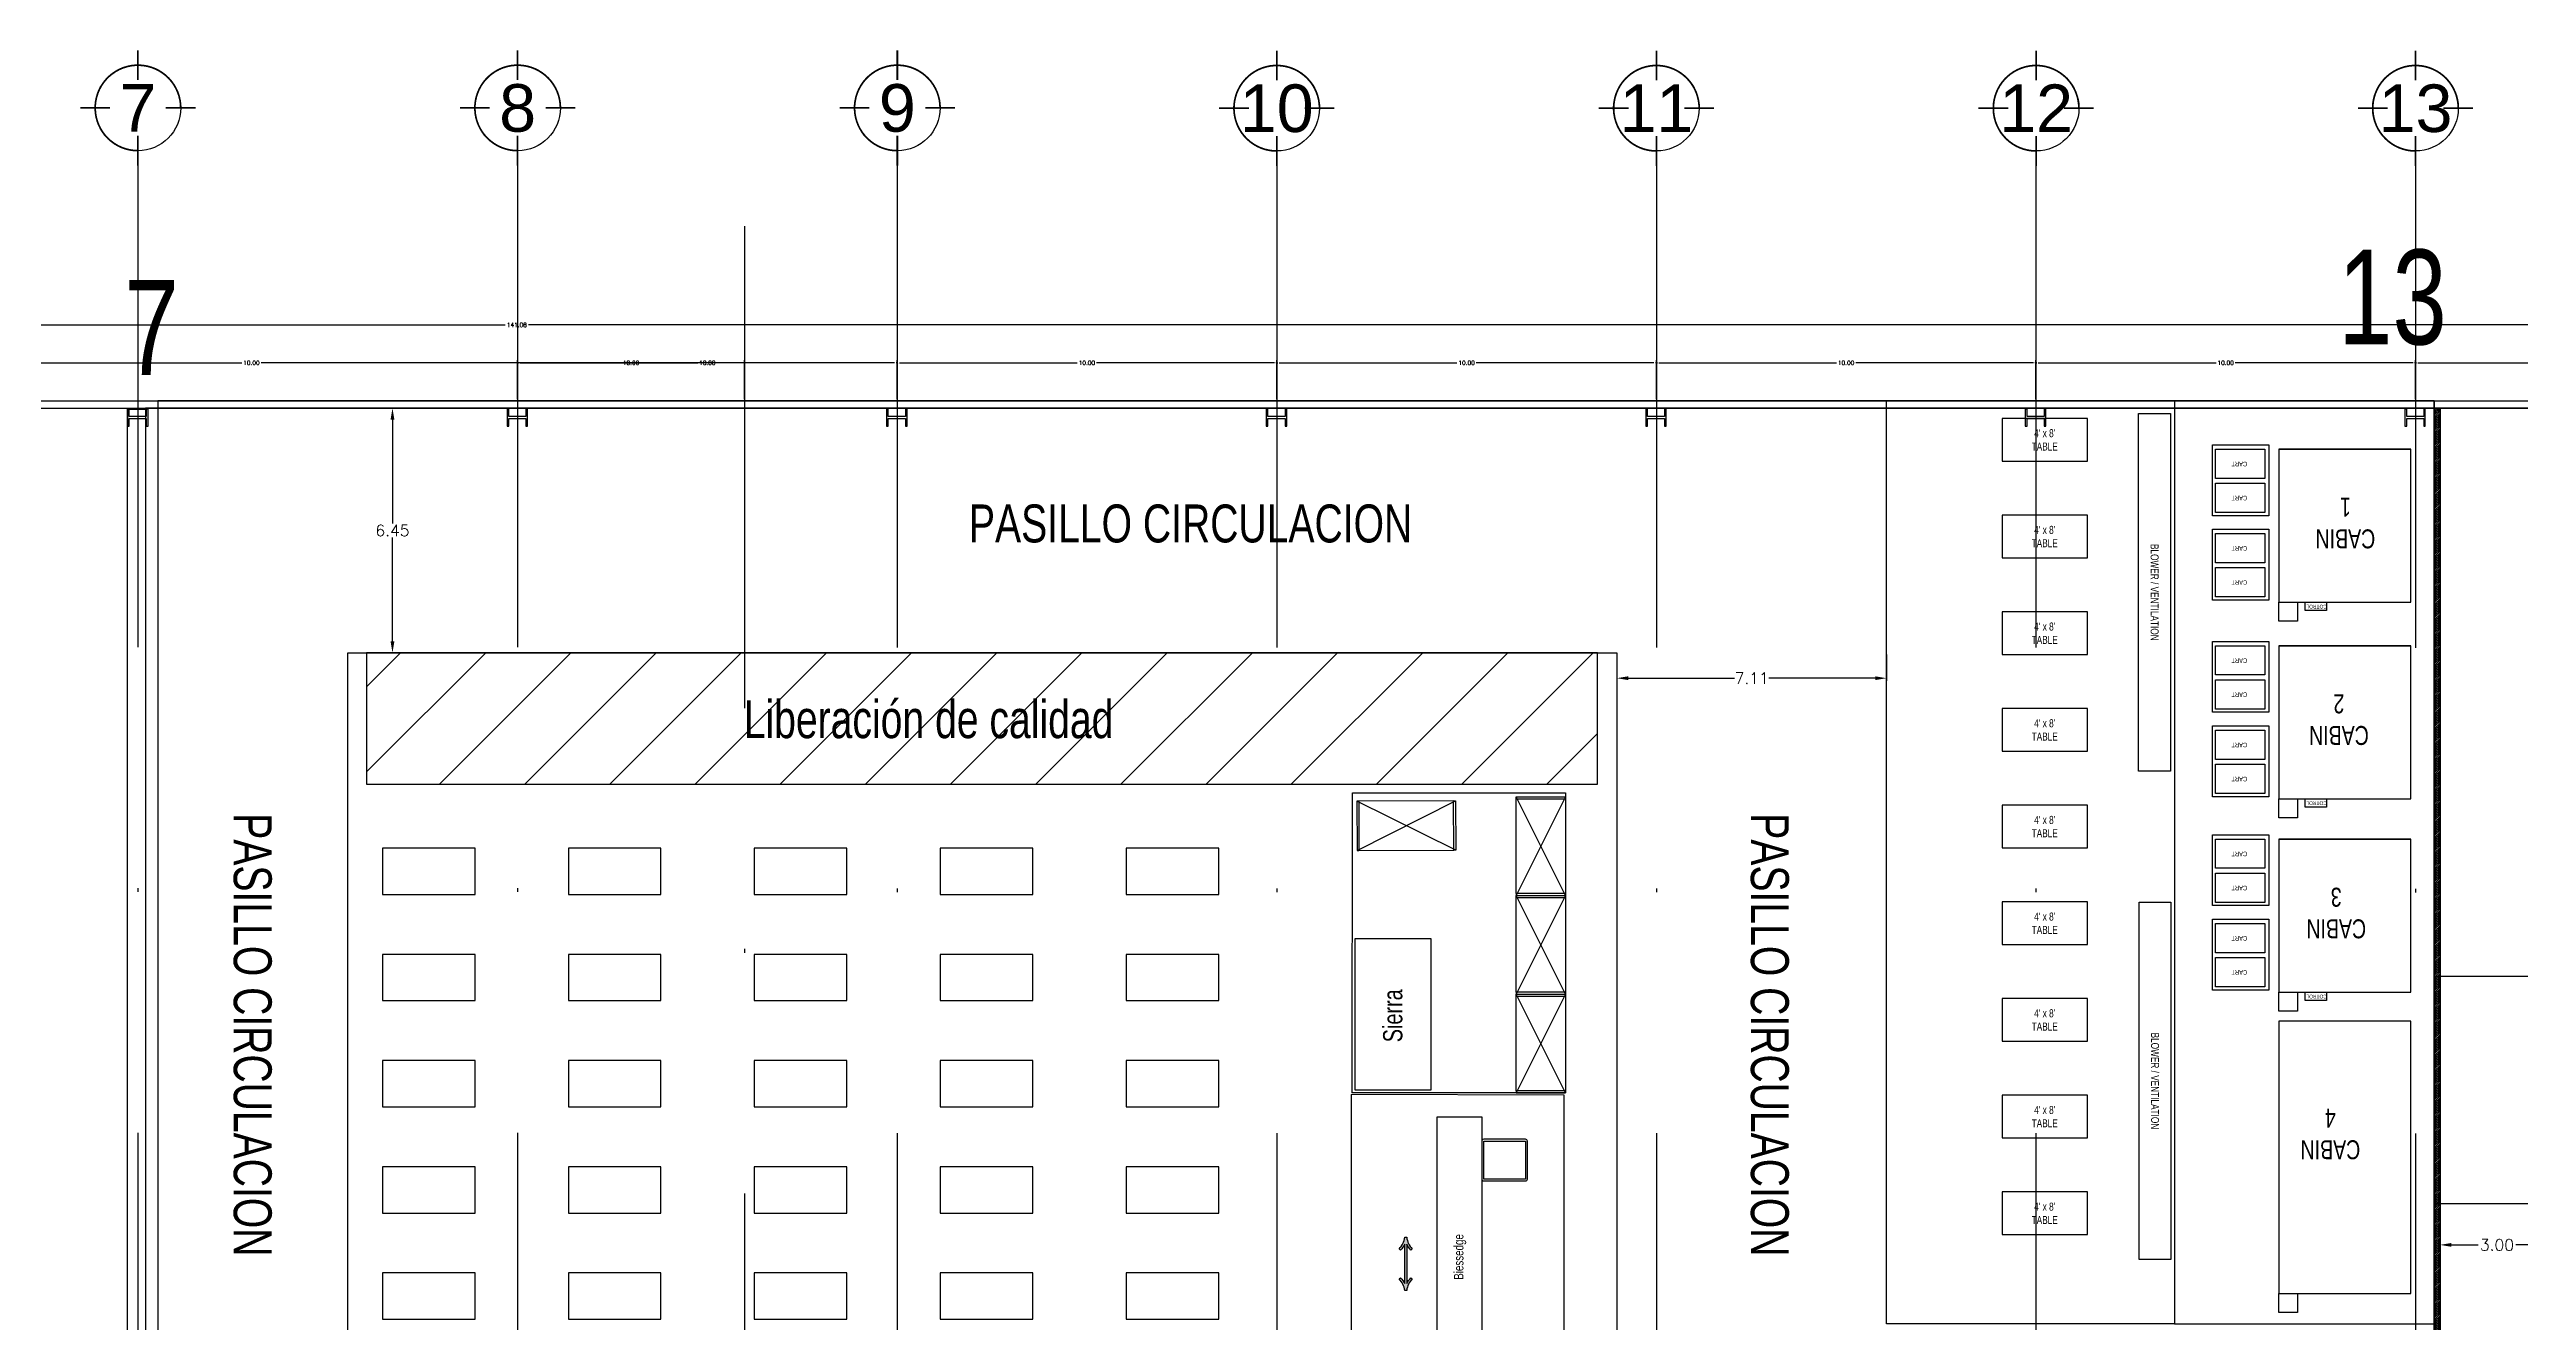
# Model space of a CAD drawing. Header units: millimetres. Extents: x 1263 to 3002, y 1308 to 2683.
# Drawn here: x 1599 to 1664.1, y 1408.6 to 1442.1 of the extents above; entities that cross this region are included whole.
import ezdxf
from ezdxf.enums import TextEntityAlignment as Align

# ---------------------------------------------------------------- set-up
doc = ezdxf.new("R2010")
doc.units = ezdxf.units.MM
doc.header["$PDMODE"] = 34
doc.linetypes.add('DASHDOT', pattern=[25.4, 12.7, -6.35, 0, -6.35])
for name, color, linetype in [('1- 2', 223, 'Continuous'), ('1- muro de carga', 5, 'Continuous'), ('dim-75', 2, 'Continuous'), ('ejes', 140, 'DASHDOT'), ('LINEA LIMITE DE ZONIFICACION', 2, 'Continuous'), ('MARCO', 254, 'Continuous')]:
    doc.layers.add(name, color=color, linetype=linetype)
doc.styles.add('75', font='romans.shx', dxfattribs={"height": 0.112})
doc.styles.add('ALA', font='arial.ttf')
doc.styles.get("Standard").update_dxf_attribs({"font": 'arial.ttf'})
doc.styles.add('TEXTO GENERAL', font='swissc.ttf', dxfattribs={"width": 0.9, "height": 1})
doc.styles.add('TEXTOS', font='romans.shx')
doc.dimstyles.new('DIM-75P', dxfattribs={"dimtxt": 0.3, "dimasz": 0.3, "dimexe": 0.0675, "dimexo": 0.0468, "dimgap": 0.0375, "dimtad": 0, "dimtih": 1, "dimtoh": 1, "dimzin": 0, "dimdsep": 46, "dimtxsty": 'TEXTOS', "dimcen": 0.3, "dimclrd": 1, "dimclre": 1, "dimclrt": 2, "dimadec": 0, "dimazin": 0, "dimtfac": 1, "dimtmove": 1, "dimatfit": 3, "dimldrblk": 'flecha', "dimfxl": 0.045, "dimtolj": 1, "dimtzin": 0, "dimlwd": -1, "dimlwe": -1, "dimarcsym": 0})

# ---------------------------------------------------------------- blocks, each defined once
blk = doc.blocks.new('ejeh')
at = {"layer": 'ejes', "const_width": 0.02}
blk.add_lwpolyline([(0, 0.174, -2.414214), (0.5, 0.674, 1)], format="xyb", dxfattribs=at)
for points in [[(0, 1.348), (0, 1)], [(-0.326, 0.674), (-0.674, 0.674)], [(0.326, 0.674), (0.674, 0.674)], [(0, 0), (0, 0.348)]]:
    blk.add_lwpolyline(points, dxfattribs=at)
at = {"layer": 'ejes'}
blk.add_circle((0, 0.674), 0.5, dxfattribs=at)
blk.add_attdef('X', text='', height=0.556, dxfattribs=at).set_placement((0, 0.674), align=Align.MIDDLE_CENTER)
blk = doc.blocks.new('flecha')
at = {"ltscale": 6}
for points in [[(-0.02, 0.03), (-0.11, 0.13), (-0.12, 0.05), (-0.12, 0.21)], [(-0.02, -0.03), (-0.11, -0.13), (-0.12, -0.05), (-0.12, -0.21)]]:
    blk.add_hatch(color=256, dxfattribs=at).paths.add_polyline_path(points)
for p, q in [((0.01, -0.02), (-0.14, 0.24)), ((0.01, 0.02), (-0.14, -0.24)), ((-0.13, 0.24), (-0.13, 0.03)), ((-0.13, 0.03), (-0.1, 0.12)), ((0, 0), (-0.1, 0.12)), ((0, 0), (-0.1, -0.12)), ((-0.13, -0.02), (-0.13, -0.24)), ((-0.13, -0.02), (-0.1, -0.12))]:
    blk.add_line(p, q, dxfattribs=at)
for points in [[(-0.02, 0.03), (-0.11, 0.13), (-0.12, 0.05), (-0.12, 0.21)], [(-0.02, -0.03), (-0.11, -0.13), (-0.12, -0.05), (-0.12, -0.21)]]:
    blk.add_lwpolyline(points, close=True, dxfattribs=at)
blk = doc.blocks.new('*D36')
at = {"layer": 'Defpoints', "color": 0, "transparency": 16777216}
for p in [(1165.686, 119.429), (1139.688, 118.429), (1165.686, 118.429)]:
    blk.add_point(p, dxfattribs=at)
at = {"layer": 'dim-75', "color": 1, "transparency": 16777216}
for p, q in [((1139.688, 118.475), (1139.688, 119.496)), ((1139.751, 119.429), (1152.433, 119.429)), ((1165.622, 119.429), (1152.94, 119.429)), ((1165.686, 118.475), (1165.686, 119.496))]:
    blk.add_line(p, q, dxfattribs=at)
at = {"layer": 'dim-75', "color": 1, "transparency": 16777216, "xscale": 0.06375, "yscale": 0.06375, "zscale": 0.06375, "rotation": 180}
blk.add_blockref('flecha', (1139.688, 119.429), dxfattribs=at)
at = {"layer": 'dim-75', "color": 1, "transparency": 16777216, "xscale": 0.06375, "yscale": 0.06375, "zscale": 0.06375}
blk.add_blockref('flecha', (1165.686, 119.429), dxfattribs=at)
at = {"layer": 'dim-75', "transparency": 16777216, "insert": (1152.687, 119.429), "char_height": 0.112, "attachment_point": 5, "style": '75'}
blk.add_mtext('\\A1;10.00', dxfattribs=at)
blk = doc.blocks.new('*D37')
at = {"layer": 'Defpoints', "color": 0, "transparency": 16777216}
for p in [(1159.703, 119.429), (1159.703, 118.429), (1165.686, 118.429)]:
    blk.add_point(p, dxfattribs=at)
at = {"layer": 'dim-75', "color": 1, "transparency": 16777216}
for p, q in [((1159.703, 118.475), (1159.703, 119.496)), ((1159.767, 119.429), (1162.441, 119.429)), ((1165.622, 119.429), (1162.948, 119.429)), ((1165.686, 118.475), (1165.686, 119.496))]:
    blk.add_line(p, q, dxfattribs=at)
at = {"layer": 'dim-75', "color": 1, "transparency": 16777216, "xscale": 0.06375, "yscale": 0.06375, "zscale": 0.06375, "rotation": 180}
blk.add_blockref('flecha', (1159.703, 119.429), dxfattribs=at)
at = {"layer": 'dim-75', "color": 1, "transparency": 16777216, "xscale": 0.06375, "yscale": 0.06375, "zscale": 0.06375}
blk.add_blockref('flecha', (1165.686, 119.429), dxfattribs=at)
at = {"layer": 'dim-75', "transparency": 16777216, "insert": (1162.695, 119.429), "char_height": 0.112, "attachment_point": 5, "style": '75'}
blk.add_mtext('\\A1;10.00', dxfattribs=at)
blk = doc.blocks.new('*D38')
at = {"layer": 'Defpoints', "color": 0, "transparency": 16777216}
for p in [(1169.703, 119.429), (1159.703, 118.429), (1169.703, 118.429)]:
    blk.add_point(p, dxfattribs=at)
at = {"layer": 'dim-75', "color": 1, "transparency": 16777216}
for p, q in [((1159.703, 118.475), (1159.703, 119.496)), ((1159.767, 119.429), (1164.45, 119.429)), ((1169.64, 119.429), (1164.957, 119.429)), ((1169.703, 118.475), (1169.703, 119.496))]:
    blk.add_line(p, q, dxfattribs=at)
at = {"layer": 'dim-75', "color": 1, "transparency": 16777216, "xscale": 0.06375, "yscale": 0.06375, "zscale": 0.06375, "rotation": 180}
blk.add_blockref('flecha', (1159.703, 119.429), dxfattribs=at)
at = {"layer": 'dim-75', "color": 1, "transparency": 16777216, "xscale": 0.06375, "yscale": 0.06375, "zscale": 0.06375}
blk.add_blockref('flecha', (1169.703, 119.429), dxfattribs=at)
at = {"layer": 'dim-75', "transparency": 16777216, "insert": (1164.703, 119.429), "char_height": 0.112, "attachment_point": 5, "style": '75'}
blk.add_mtext('\\A1;10.00', dxfattribs=at)
blk = doc.blocks.new('*D39')
at = {"layer": 'Defpoints', "color": 0, "transparency": 16777216}
for p in [(1179.711, 119.429), (1169.703, 118.429), (1179.711, 118.429)]:
    blk.add_point(p, dxfattribs=at)
at = {"layer": 'dim-75', "color": 1, "transparency": 16777216}
for p, q in [((1169.703, 118.475), (1169.703, 119.496)), ((1169.767, 119.429), (1174.454, 119.429)), ((1179.648, 119.429), (1174.961, 119.429)), ((1179.711, 118.475), (1179.711, 119.496))]:
    blk.add_line(p, q, dxfattribs=at)
at = {"layer": 'dim-75', "color": 1, "transparency": 16777216, "xscale": 0.06375, "yscale": 0.06375, "zscale": 0.06375, "rotation": 180}
blk.add_blockref('flecha', (1169.703, 119.429), dxfattribs=at)
at = {"layer": 'dim-75', "color": 1, "transparency": 16777216, "xscale": 0.06375, "yscale": 0.06375, "zscale": 0.06375}
blk.add_blockref('flecha', (1179.711, 119.429), dxfattribs=at)
at = {"layer": 'dim-75', "transparency": 16777216, "insert": (1174.707, 119.429), "char_height": 0.112, "attachment_point": 5, "style": '75'}
blk.add_mtext('\\A1;10.00', dxfattribs=at)
blk = doc.blocks.new('*D40')
at = {"layer": 'Defpoints', "color": 0, "transparency": 16777216}
for p in [(1189.719, 119.429), (1179.711, 118.429), (1189.719, 118.429)]:
    blk.add_point(p, dxfattribs=at)
at = {"layer": 'dim-75', "color": 1, "transparency": 16777216}
for p, q in [((1179.711, 118.475), (1179.711, 119.496)), ((1179.775, 119.429), (1184.462, 119.429)), ((1189.655, 119.429), (1184.969, 119.429)), ((1189.719, 118.475), (1189.719, 119.496))]:
    blk.add_line(p, q, dxfattribs=at)
at = {"layer": 'dim-75', "color": 1, "transparency": 16777216, "xscale": 0.06375, "yscale": 0.06375, "zscale": 0.06375, "rotation": 180}
blk.add_blockref('flecha', (1179.711, 119.429), dxfattribs=at)
at = {"layer": 'dim-75', "color": 1, "transparency": 16777216, "xscale": 0.06375, "yscale": 0.06375, "zscale": 0.06375}
blk.add_blockref('flecha', (1189.719, 119.429), dxfattribs=at)
at = {"layer": 'dim-75', "transparency": 16777216, "insert": (1184.715, 119.429), "char_height": 0.112, "attachment_point": 5, "style": '75'}
blk.add_mtext('\\A1;10.00', dxfattribs=at)
blk = doc.blocks.new('*D41')
at = {"layer": 'Defpoints', "color": 0, "transparency": 16777216}
for p in [(1199.719, 119.429), (1189.719, 118.429), (1199.719, 118.429)]:
    blk.add_point(p, dxfattribs=at)
at = {"layer": 'dim-75', "color": 1, "transparency": 16777216}
for p, q in [((1189.719, 118.475), (1189.719, 119.496)), ((1189.783, 119.429), (1194.466, 119.429)), ((1199.655, 119.429), (1194.973, 119.429)), ((1199.719, 118.475), (1199.719, 119.496))]:
    blk.add_line(p, q, dxfattribs=at)
at = {"layer": 'dim-75', "color": 1, "transparency": 16777216, "xscale": 0.06375, "yscale": 0.06375, "zscale": 0.06375, "rotation": 180}
blk.add_blockref('flecha', (1189.719, 119.429), dxfattribs=at)
at = {"layer": 'dim-75', "color": 1, "transparency": 16777216, "xscale": 0.06375, "yscale": 0.06375, "zscale": 0.06375}
blk.add_blockref('flecha', (1199.719, 119.429), dxfattribs=at)
at = {"layer": 'dim-75', "transparency": 16777216, "insert": (1194.719, 119.429), "char_height": 0.112, "attachment_point": 5, "style": '75'}
blk.add_mtext('\\A1;10.00', dxfattribs=at)
blk = doc.blocks.new('*D42')
at = {"layer": 'Defpoints', "color": 0, "transparency": 16777216}
for p in [(1209.727, 119.429), (1199.719, 118.429), (1209.727, 118.429)]:
    blk.add_point(p, dxfattribs=at)
at = {"layer": 'dim-75', "color": 1, "transparency": 16777216}
for p, q in [((1199.719, 118.475), (1199.719, 119.496)), ((1199.783, 119.429), (1204.47, 119.429)), ((1209.663, 119.429), (1204.977, 119.429)), ((1209.727, 118.475), (1209.727, 119.496))]:
    blk.add_line(p, q, dxfattribs=at)
at = {"layer": 'dim-75', "color": 1, "transparency": 16777216, "xscale": 0.06375, "yscale": 0.06375, "zscale": 0.06375, "rotation": 180}
blk.add_blockref('flecha', (1199.719, 119.429), dxfattribs=at)
at = {"layer": 'dim-75', "color": 1, "transparency": 16777216, "xscale": 0.06375, "yscale": 0.06375, "zscale": 0.06375}
blk.add_blockref('flecha', (1209.727, 119.429), dxfattribs=at)
at = {"layer": 'dim-75', "transparency": 16777216, "insert": (1204.723, 119.429), "char_height": 0.112, "attachment_point": 5, "style": '75'}
blk.add_mtext('\\A1;10.00', dxfattribs=at)
blk = doc.blocks.new('*D43')
at = {"layer": 'Defpoints', "color": 0, "transparency": 16777216}
for p in [(1219.735, 119.429), (1209.727, 118.429), (1219.735, 118.429)]:
    blk.add_point(p, dxfattribs=at)
at = {"layer": 'dim-75', "color": 1, "transparency": 16777216}
for p, q in [((1209.727, 118.475), (1209.727, 119.496)), ((1209.791, 119.429), (1214.477, 119.429)), ((1219.671, 119.429), (1214.984, 119.429)), ((1219.735, 118.475), (1219.735, 119.496))]:
    blk.add_line(p, q, dxfattribs=at)
at = {"layer": 'dim-75', "color": 1, "transparency": 16777216, "xscale": 0.06375, "yscale": 0.06375, "zscale": 0.06375, "rotation": 180}
blk.add_blockref('flecha', (1209.727, 119.429), dxfattribs=at)
at = {"layer": 'dim-75', "color": 1, "transparency": 16777216, "xscale": 0.06375, "yscale": 0.06375, "zscale": 0.06375}
blk.add_blockref('flecha', (1219.735, 119.429), dxfattribs=at)
at = {"layer": 'dim-75', "transparency": 16777216, "insert": (1214.731, 119.429), "char_height": 0.112, "attachment_point": 5, "style": '75'}
blk.add_mtext('\\A1;10.00', dxfattribs=at)
blk = doc.blocks.new('*D45')
at = {"layer": 'Defpoints', "color": 0, "transparency": 16777216}
for p in [(1089.141, 120.429), (1089.141, 118.429), (1230.223, 118.429)]:
    blk.add_point(p, dxfattribs=at)
at = {"layer": 'dim-75', "color": 1, "transparency": 16777216}
for p, q in [((1089.141, 118.475), (1089.141, 120.496)), ((1230.223, 118.475), (1230.223, 120.496)), ((1089.205, 120.429), (1159.375, 120.429)), ((1230.159, 120.429), (1159.989, 120.429))]:
    blk.add_line(p, q, dxfattribs=at)
at = {"layer": 'dim-75', "color": 1, "transparency": 16777216, "xscale": 0.06375, "yscale": 0.06375, "zscale": 0.06375, "rotation": 180}
blk.add_blockref('flecha', (1089.141, 120.429), dxfattribs=at)
at = {"layer": 'dim-75', "color": 1, "transparency": 16777216, "xscale": 0.06375, "yscale": 0.06375, "zscale": 0.06375}
blk.add_blockref('flecha', (1230.223, 120.429), dxfattribs=at)
at = {"layer": 'dim-75', "transparency": 16777216, "insert": (1159.682, 120.429), "char_height": 0.112, "attachment_point": 5, "style": '75'}
blk.add_mtext('\\A1;141.08', dxfattribs=at)
blk = doc.blocks.new('malla1x1')
at = {"color": 1, "linetype": 'Continuous', "ltscale": 0.01}
blk.add_lwpolyline([(80.173, 79.605), (0, 79.605), (0, 0), (101.556, 0)], close=True, dxfattribs=at)
blk = doc.blocks.new('ARRAY BASE$0$SLIDING DOOR ARROW')
h = blk.add_hatch(color=7)
h.dxf.hatch_style = 1
h.paths.add_polyline_path([(-6.8, 15.6), (-5.3, 14.3, 0.049205), (-1, 20.4), (-1, -20.4, 0.049205), (-5.3, -14.3), (-6.8, -15.6, -0.166738), (-1, -27.6), (1, -27.6, -0.166738), (6.8, -15.6), (5.3, -14.3, 0.049205), (1, -20.4), (1, 20.4, 0.049205), (5.3, 14.3), (6.8, 15.6, -0.166738), (1, 27.6), (-1, 27.6, -0.166738)])
at = {"color": 7}
blk.add_lwpolyline([(-1, 27.6), (1, 27.6, 0.166738), (6.8, 15.6), (5.3, 14.3, -0.049205), (1, 20.4), (1, -20.4, -0.049205), (5.3, -14.3), (6.8, -15.6, 0.166738), (1, -27.6), (-1, -27.6, 0.166738), (-6.8, -15.6), (-5.3, -14.3, -0.049205), (-1, -20.4), (-1, 20.4, -0.049205), (-5.3, 14.3), (-6.8, 15.6, 0.166738)], format="xyb", close=True, dxfattribs=at)
blk = doc.blocks.new('ARRAY BASE$0$Rack madera')
for p, q in [((0.002, 0.002), (0.002, 1.302)), ((0.002, 1.302), (0.052, 1.302)), ((2.602, 1.302), (0.002, 0.002)), ((0.002, 1.302), (2.602, 0.002)), ((2.552, 1.302), (0.052, 1.302)), ((0.052, 1.302), (0.052, 0.002)), ((2.552, 0.002), (2.552, 1.302)), ((2.602, 1.302), (2.552, 1.302)), ((2.602, 0.002), (2.602, 1.302)), ((0.052, 0.002), (0.002, 0.002)), ((0.052, 0.002), (2.552, 0.002)), ((2.552, 0.002), (2.602, 0.002))]:
    blk.add_line(p, q)
blk = doc.blocks.new('ARRAY BASE$0$CABINA PINTURA')
for p, q in [((1.277, -4.103), (1.277, -0.623)), ((6.459, -4.103), (6.459, -0.623)), ((11.557, -4.103), (11.557, -0.623)), ((16.358, -4.103), (23.535, -4.103))]:
    blk.add_line(p, q)
for points in [[(24.34, 0), (0, 0), (0, -6.847), (24.34, -6.847)], [(1.277, -0.623), (1.277, -4.103), (5.311, -4.103), (5.311, -0.623)], [(6.459, -0.623), (6.459, -4.103), (10.493, -4.103), (10.493, -0.623)], [(11.557, -0.623), (11.557, -4.103), (15.591, -4.103), (15.591, -0.623)], [(23.535, -4.103), (23.535, -0.623), (16.358, -0.623), (16.358, -4.103)], [(5.311, -3.403), (5.311, -2.838), (5.534, -2.838), (5.534, -3.403)], [(10.493, -3.403), (10.493, -2.838), (10.717, -2.838), (10.717, -3.403)], [(15.591, -3.403), (15.591, -2.838), (15.814, -2.838), (15.814, -3.403)], [(5.311, -4.103), (5.311, -3.603), (5.811, -3.603), (5.811, -4.103)], [(10.493, -4.103), (10.493, -3.603), (10.993, -3.603), (10.993, -4.103)], [(15.591, -4.103), (15.591, -3.603), (16.091, -3.603), (16.091, -4.103)], [(23.535, -4.103), (23.535, -3.603), (24.035, -3.603), (24.035, -4.103)], [(3.031, -4.366), (3.031, -5.846), (1.164, -5.846), (1.164, -4.366)], [(2.047, -5.765), (1.277, -5.765), (1.277, -4.472), (2.047, -4.472)], [(2.944, -5.765), (2.174, -5.765), (2.174, -4.472), (2.944, -4.472)], [(5.255, -4.366), (5.255, -5.846), (3.388, -5.846), (3.388, -4.366)], [(4.271, -5.765), (3.501, -5.765), (3.501, -4.472), (4.271, -4.472)], [(5.169, -5.765), (4.399, -5.765), (4.399, -4.472), (5.169, -4.472)], [(8.213, -4.366), (8.213, -5.846), (6.346, -5.846), (6.346, -4.366)], [(7.229, -5.765), (6.459, -5.765), (6.459, -4.472), (7.229, -4.472)], [(8.127, -5.765), (7.357, -5.765), (7.357, -4.472), (8.127, -4.472)], [(10.438, -4.366), (10.438, -5.846), (8.571, -5.846), (8.571, -4.366)], [(9.454, -5.765), (8.684, -5.765), (8.684, -4.472), (9.454, -4.472)], [(10.352, -5.765), (9.582, -5.765), (9.582, -4.472), (10.352, -4.472)], [(13.311, -4.366), (13.311, -5.846), (11.444, -5.846), (11.444, -4.366)], [(12.327, -5.765), (11.557, -5.765), (11.557, -4.472), (12.327, -4.472)], [(13.225, -5.765), (12.455, -5.765), (12.455, -4.472), (13.225, -4.472)], [(15.536, -4.366), (15.536, -5.846), (13.669, -5.846), (13.669, -4.366)], [(14.552, -5.765), (13.782, -5.765), (13.782, -4.472), (14.552, -4.472)], [(15.449, -5.765), (14.679, -5.765), (14.679, -4.472), (15.449, -4.472)], [(0, -6.847), (24.34, -6.847), (24.34, -14.438), (0, -14.438)], [(9.762, -7.796), (0.34, -7.796), (0.34, -6.952), (9.762, -6.952)], [(22.643, -7.784), (13.221, -7.784), (13.221, -6.941), (22.643, -6.941)], [(0.469, -11.394), (1.594, -11.394), (1.594, -9.144), (0.469, -9.144)], [(3.018, -11.394), (4.143, -11.394), (4.143, -9.144), (3.018, -9.144)], [(5.566, -11.394), (6.691, -11.394), (6.691, -9.144), (5.566, -9.144)], [(8.115, -11.394), (9.24, -11.394), (9.24, -9.144), (8.115, -9.144)], [(10.664, -11.394), (11.789, -11.394), (11.789, -9.144), (10.664, -9.144)], [(13.213, -11.394), (14.338, -11.394), (14.338, -9.144), (13.213, -9.144)], [(15.762, -11.394), (16.887, -11.394), (16.887, -9.144), (15.762, -9.144)], [(18.311, -11.394), (19.436, -11.394), (19.436, -9.144), (18.311, -9.144)], [(20.859, -11.394), (21.984, -11.394), (21.984, -9.144), (20.859, -9.144)]]:
    blk.add_lwpolyline(points, close=True)
at = {"style": 'TEXTO GENERAL'}
for s, width, gutter_width, insert, char_height, attachment_point, rotation in [('\\pxqc;CABIN\\P1', 2.52479, 12.5, (3.891, -1.082), 0.5, 1, 270), ('\\pxqc;CABIN\\P2', 2.86507, 12.5, (9.074, -1.082), 0.5, 1, 270), ('\\pxqc;CABIN\\P3', 3.00708, 12.5, (14.172, -1.082), 0.5, 1, 270), ('\\pxqc;CABIN\\P4', 3.03436, 12.5, (19.996, -1.222), 0.5, 1, 270), ('COTROL', 0.37702, 12.5, (5.478, -2.834), 0.1, 1, 270), ('COTROL', 0.37702, 12.5, (10.66, -2.834), 0.1, 1, 270), ('COTROL', 0.37702, 12.5, (15.758, -2.834), 0.1, 1, 270), ('\\pxqc;CART', 2.56497, 5.958, (1.728, -3.858), 0.1192, 1, 270), ('\\pxqc;CART', 2.56497, 5.958, (2.626, -3.858), 0.1192, 1, 270), ('\\pxqc;CART', 2.56497, 5.958, (3.953, -3.858), 0.1192, 1, 270), ('\\pxqc;CART', 2.56497, 5.958, (4.85, -3.858), 0.1192, 1, 270), ('\\pxqc;CART', 2.56497, 5.958, (6.911, -3.858), 0.1192, 1, 270), ('\\pxqc;CART', 2.56497, 5.958, (7.808, -3.858), 0.1192, 1, 270), ('\\pxqc;CART', 2.56497, 5.958, (9.135, -3.858), 0.1192, 1, 270), ('\\pxqc;CART', 2.56497, 5.958, (10.033, -3.858), 0.1192, 1, 270), ('\\pxqc;CART', 2.56497, 5.958, (12.008, -3.858), 0.1192, 1, 270), ('\\pxqc;CART', 2.56497, 5.958, (12.906, -3.858), 0.1192, 1, 270), ('\\pxqc;CART', 2.56497, 5.958, (14.233, -3.858), 0.1192, 1, 270), ('\\pxqc;CART', 2.56497, 5.958, (15.131, -3.858), 0.1192, 1, 270), ("\\pxqc;4' x 8'\\PTABLE", 189.1384, 60, (1.031, -10.269), 0.21094, 5, 90), ("\\pxqc;4' x 8'\\PTABLE", 189.1384, 60, (3.58, -10.269), 0.21094, 5, 90), ("\\pxqc;4' x 8'\\PTABLE", 189.1384, 60, (6.129, -10.269), 0.21094, 5, 90), ("\\pxqc;4' x 8'\\PTABLE", 189.1384, 60, (8.678, -10.269), 0.21094, 5, 90), ("\\pxqc;4' x 8'\\PTABLE", 189.1384, 60, (11.227, -10.269), 0.21094, 5, 90), ("\\pxqc;4' x 8'\\PTABLE", 189.1384, 60, (13.775, -10.269), 0.21094, 5, 90), ("\\pxqc;4' x 8'\\PTABLE", 189.1384, 60, (16.324, -10.269), 0.21094, 5, 90), ("\\pxqc;4' x 8'\\PTABLE", 189.1384, 60, (18.873, -10.269), 0.21094, 5, 90), ("\\pxqc;4' x 8'\\PTABLE", 189.1384, 60, (21.422, -10.269), 0.21094, 5, 90)]:
    blk.add_mtext_dynamic_manual_height_columns(s, width=width, gutter_width=gutter_width, heights=[0], dxfattribs=dict(at, insert=insert, char_height=char_height, attachment_point=attachment_point, rotation=rotation))
at = {"char_height": 0.21094, "attachment_point": 5, "style": 'TEXTO GENERAL'}
for insert in [(5.051, -7.374), (17.932, -7.363)]:
    blk.add_mtext_dynamic_manual_height_columns('\\pxqc;BLOWER / VENTILATION', width=284.7754, gutter_width=60, heights=[0], dxfattribs=dict(at, insert=insert))
blk = doc.blocks.new('*D89')
at = {"layer": 'Defpoints', "color": 0, "ltscale": 0.01, "transparency": 16777216}
for p in [(1606.831, 1432.634), (1608.011, 1432.634), (1606.831, 1426.188)]:
    blk.add_point(p, dxfattribs=at)
at = {"layer": 'LINEA LIMITE DE ZONIFICACION', "color": 1, "ltscale": 0.01, "transparency": 16777216}
for p, q in [((1606.877, 1432.634), (1608.079, 1432.634)), ((1608.011, 1432.334), (1608.011, 1429.599)), ((1608.011, 1426.488), (1608.011, 1429.224)), ((1606.877, 1426.188), (1608.079, 1426.188))]:
    blk.add_line(p, q, dxfattribs=at)
for points in [[(1607.961, 1432.334), (1608.061, 1432.334), (1608.011, 1432.634)], [(1607.961, 1426.488), (1608.061, 1426.488), (1608.011, 1426.188)]]:
    blk.add_solid(points, dxfattribs=at)
at = {"layer": 'LINEA LIMITE DE ZONIFICACION', "color": 2, "ltscale": 0.01, "transparency": 16777216, "insert": (1608.011, 1429.411), "char_height": 0.3, "attachment_point": 5, "style": 'TEXTOS'}
blk.add_mtext('\\A1;6.45', dxfattribs=at)
blk = doc.blocks.new('*D83')
at = {"layer": 'Defpoints', "color": 0, "ltscale": 0.01, "transparency": 16777216}
for p in [(1640.282, 1426.188), (1647.393, 1426.188), (1647.393, 1425.517)]:
    blk.add_point(p, dxfattribs=at)
at = {"layer": 'LINEA LIMITE DE ZONIFICACION', "color": 1, "ltscale": 0.01, "transparency": 16777216}
for p, q in [((1640.282, 1426.142), (1640.282, 1425.45)), ((1647.393, 1426.142), (1647.393, 1425.45)), ((1640.582, 1425.517), (1643.386, 1425.517)), ((1647.093, 1425.517), (1644.289, 1425.517))]:
    blk.add_line(p, q, dxfattribs=at)
for points in [[(1640.582, 1425.567), (1640.582, 1425.467), (1640.282, 1425.517)], [(1647.093, 1425.567), (1647.093, 1425.467), (1647.393, 1425.517)]]:
    blk.add_solid(points, dxfattribs=at)
at = {"layer": 'LINEA LIMITE DE ZONIFICACION', "color": 2, "ltscale": 0.01, "transparency": 16777216, "insert": (1643.838, 1425.517), "char_height": 0.3, "attachment_point": 5, "style": 'TEXTOS'}
blk.add_mtext('\\A1;7.11', dxfattribs=at)
blk = doc.blocks.new('*D85')
at = {"layer": 'Defpoints', "color": 0, "ltscale": 0.01, "transparency": 16777216}
for p in [(1661.981, 1411.662), (1664.981, 1411.662), (1664.981, 1410.577)]:
    blk.add_point(p, dxfattribs=at)
at = {"layer": 'LINEA LIMITE DE ZONIFICACION', "color": 1, "ltscale": 0.01, "transparency": 16777216}
for p, q in [((1661.981, 1411.615), (1661.981, 1410.51)), ((1664.981, 1411.615), (1664.981, 1410.51)), ((1662.281, 1410.577), (1662.986, 1410.577)), ((1664.681, 1410.577), (1663.975, 1410.577))]:
    blk.add_line(p, q, dxfattribs=at)
for points in [[(1662.281, 1410.627), (1662.281, 1410.527), (1661.981, 1410.577)], [(1664.681, 1410.627), (1664.681, 1410.527), (1664.981, 1410.577)]]:
    blk.add_solid(points, dxfattribs=at)
at = {"layer": 'LINEA LIMITE DE ZONIFICACION', "color": 2, "ltscale": 0.01, "transparency": 16777216, "insert": (1663.481, 1410.577), "char_height": 0.3, "attachment_point": 5, "style": 'TEXTOS'}
blk.add_mtext('\\A1;3.00', dxfattribs=at)
blk = doc.blocks.new('planta conjunto')
blk.add_lwpolyline([(60.277, 79.803), (60.75, 79.803), (60.75, 0), (60.277, 0)], close=True)
blk.add_lwpolyline([(60.277, 79.803), (60.75, 79.803), (60.75, 0), (60.277, 0)], close=True)
at = {"layer": '1- 2', "lineweight": 25}
for points in [[(60.774, 79.581), (60.324, 79.581), (60.324, 79.779), (60.277, 79.779), (60.277, 79.329), (60.324, 79.329), (60.324, 79.534), (60.774, 79.534), (60.774, 79.329), (60.822, 79.329), (60.822, 79.779), (60.774, 79.779), (60.774, 79.581)], [(70.782, 79.581), (70.332, 79.581), (70.332, 79.779), (70.284, 79.779), (70.284, 79.329), (70.332, 79.329), (70.332, 79.534), (70.782, 79.534), (70.782, 79.329), (70.822, 79.329), (70.822, 79.779), (70.782, 79.779), (70.782, 79.581)], [(80.782, 79.581), (80.332, 79.581), (80.332, 79.779), (80.284, 79.779), (80.284, 79.329), (80.332, 79.329), (80.332, 79.534), (80.782, 79.534), (80.782, 79.329), (80.829, 79.329), (80.829, 79.779), (80.782, 79.779), (80.782, 79.581)], [(90.79, 79.581), (90.34, 79.581), (90.34, 79.779), (90.292, 79.779), (90.292, 79.329), (90.34, 79.329), (90.34, 79.534), (90.79, 79.534), (90.79, 79.329), (90.837, 79.329), (90.837, 79.779), (90.79, 79.779), (90.79, 79.581)], [(100.79, 79.581), (100.34, 79.581), (100.34, 79.779), (100.3, 79.779), (100.3, 79.329), (100.34, 79.329), (100.34, 79.534), (100.79, 79.534), (100.79, 79.329), (100.837, 79.329), (100.837, 79.779), (100.79, 79.779), (100.79, 79.581)], [(110.798, 79.581), (110.348, 79.581), (110.348, 79.779), (110.3, 79.779), (110.3, 79.329), (110.348, 79.329), (110.348, 79.534), (110.798, 79.534), (110.798, 79.329), (110.845, 79.329), (110.845, 79.779), (110.798, 79.779), (110.798, 79.581)], [(120.806, 79.581), (120.356, 79.581), (120.356, 79.779), (120.308, 79.779), (120.308, 79.329), (120.356, 79.329), (120.356, 79.534), (120.806, 79.534), (120.806, 79.329), (120.845, 79.329), (120.845, 79.779), (120.806, 79.779), (120.806, 79.581)]]:
    blk.add_lwpolyline(points, dxfattribs=at)
at = {"layer": '1- muro de carga', "lineweight": 25}
blk.add_lwpolyline([(0, 0), (0, 80), (141.082, 80), (162.567, 0)], close=True, dxfattribs=at)
blk.add_lwpolyline([(6.09, 0.197), (0.197, 0.197), (0.197, 79.803), (140.923, 79.803), (162.306, 0.197), (7.291, 0.197)], dxfattribs=at)
at = {"layer": 'ejes'}
for p, q in [((60.555, 86.2), (60.555, 0.474)), ((70.562, 86.2), (70.562, 0.474)), ((80.562, 86.192), (80.562, 0.474)), ((90.57, 86.192), (90.57, 0.474)), ((100.578, 86.192), (100.578, 0.474)), ((110.578, 86.192), (110.578, 0.474)), ((120.586, 86.184), (120.586, 0.474)), ((76.545, 84.599), (76.545, -1.127))]:
    blk.add_line(p, q, dxfattribs=at)
blk.add_blockref('malla1x1', (60.75, 0.197))
at = {"layer": 'MARCO'}
ref = blk.add_blockref('ejeh', (60.554, 86.2), dxfattribs=dict(at, xscale=2.254873559710263, yscale=2.254873559710263, zscale=2.254873559710263))
ref.add_attrib('X', '7', dxfattribs={"layer": 'ejes', "height": 1.254, "style": 'ALA'}).set_placement((60.554, 87.72), align=Align.MIDDLE_CENTER)
ref = blk.add_blockref('ejeh', (70.562, 86.2), dxfattribs=dict(at, xscale=2.254873559710263, yscale=2.254873559710263, zscale=2.254873559710263))
ref.add_attrib('X', '8', dxfattribs={"layer": 'ejes', "height": 1.254, "style": 'ALA'}).set_placement((70.562, 87.72), align=Align.MIDDLE_CENTER)
ref = blk.add_blockref('ejeh', (80.57, 86.2), dxfattribs=dict(at, xscale=2.254873559710263, yscale=2.254873559710263, zscale=2.254873559710263))
ref.add_attrib('X', '9', dxfattribs={"layer": 'ejes', "height": 1.254, "style": 'ALA'}).set_placement((80.57, 87.72), align=Align.MIDDLE_CENTER)
ref = blk.add_blockref('ejeh', (90.57, 86.192), dxfattribs=dict(at, xscale=2.254873559710263, yscale=2.254873559710263, zscale=2.254873559710263))
ref.add_attrib('X', '10', dxfattribs={"layer": 'ejes', "height": 1.2537, "style": 'ALA'}).set_placement((90.57, 87.712), align=Align.MIDDLE_CENTER)
ref = blk.add_blockref('ejeh', (100.578, 86.192), dxfattribs=dict(at, xscale=2.254873559710263, yscale=2.254873559710263, zscale=2.254873559710263))
ref.add_attrib('X', '11', dxfattribs={"layer": 'ejes', "height": 1.2537, "style": 'ALA'}).set_placement((100.578, 87.712), align=Align.MIDDLE_CENTER)
ref = blk.add_blockref('ejeh', (110.586, 86.192), dxfattribs=dict(at, xscale=2.254873559710263, yscale=2.254873559710263, zscale=2.254873559710263))
ref.add_attrib('X', '12', dxfattribs={"layer": 'ejes', "height": 1.2537, "style": 'ALA'}).set_placement((110.586, 87.712), align=Align.MIDDLE_CENTER)
ref = blk.add_blockref('ejeh', (120.586, 86.192), dxfattribs=dict(at, xscale=2.254873559710263, yscale=2.254873559710263, zscale=2.254873559710263))
ref.add_attrib('X', '13', dxfattribs={"layer": 'ejes', "height": 1.2537, "style": 'ALA'}).set_placement((120.586, 87.712), align=Align.MIDDLE_CENTER)
at = {"layer": 'dim-75'}
for base, p1, p2, picture, middle in [((0, 82), (141.082, 80), (0, 80), '*D45', (70.541, 82)), ((80.562, 81), (70.562, 80), (80.562, 80), '*D38', (75.562, 81)), ((110.578, 81), (100.578, 80), (110.578, 80), '*D41', (105.578, 81))]:
    dim = blk.add_linear_dim(base=base, p1=p1, p2=p2, dimstyle='DIM-75P', dxfattribs=at)
    dim.commit()
    dim.dimension.update_dxf_attribs({"geometry": picture, "text_midpoint": middle, "insert": (-1089.141, -38.429)})
for base, p1, p2, picture, middle in [((76.545, 81), (50.547, 80), (76.545, 80), '*D36', (63.546, 81)), ((70.562, 81), (76.545, 80), (70.562, 80), '*D37', (73.554, 81)), ((90.57, 81), (80.562, 80), (90.57, 80), '*D39', (85.566, 81)), ((100.578, 81), (90.57, 80), (100.578, 80), '*D40', (95.574, 81)), ((120.586, 81), (110.578, 80), (120.586, 80), '*D42', (115.582, 81)), ((130.594, 81), (120.586, 80), (130.594, 80), '*D43', (125.59, 81))]:
    dim = blk.add_linear_dim(base=base, p1=p1, p2=p2, text='10.00', dimstyle='DIM-75P', dxfattribs=at)
    dim.commit()
    dim.dimension.update_dxf_attribs({"geometry": picture, "text_midpoint": middle, "insert": (-1089.141, -38.429)})

msp = doc.modelspace()

# ---------------------------------------------------------------- hatches: boundary and pattern name
at = {"ltscale": 0.01}
h = msp.add_hatch(dxfattribs=at)
h.set_pattern_fill('ANSI31', color=1, scale=0.01)
h.set_pattern_definition([(45, (451.607445, 1314.403202), (-0.0224506403, 0.0224506403), [])])
h.paths.add_polyline_path([(1661.98059, 1407.79255), (1661.83059, 1407.79255), (1661.83059, 1432.63428), (1661.98059, 1432.63428)])
h = msp.add_hatch()
h.set_pattern_fill('ANSI31', color=256, scale=0.5)
h.set_pattern_definition([(45, (1208.7236, 1361.2012), (-1.122532, 1.122532), [])])
h.paths.add_polyline_path([(1639.77024, 1422.72555), (1639.77024, 1426.18838), (1607.3306, 1426.18838), (1607.3306, 1422.72555)])
h.paths.add_polyline_path([(1616.93964, 1423.36954), (1627.08191, 1423.36954), (1627.08191, 1425.46369), (1616.93964, 1425.46369)], flags=24)

# ---------------------------------------------------------------- linework, layer by layer
for p, q in [((1661.83059, 1432.83175), (1601.83059, 1432.83175)), ((1661.83059, 1432.83175), (1661.83059, 1353.02923)), ((1661.83059, 1432.83175), (1661.83059, 1353.02923)), ((1606.8306, 1426.18838), (1640.28213, 1426.18838)), ((1606.8306, 1371.18175), (1606.8306, 1426.18838)), ((1640.28213, 1426.18838), (1640.28213, 1371.18175)), ((1632.90201, 1422.72555), (1638.40289, 1422.72555))]:
    msp.add_line(p, q)
for points in [[(1601.02489, 1432.61057), (1601.49849, 1432.61057), (1601.49849, 1352.66832), (1601.02489, 1352.66832)], [(1601.83059, 1352.83175), (1661.83062, 1352.83175), (1661.83062, 1432.83175), (1601.83059, 1432.83175)], [(1661.83062, 1432.83175), (1667.88415, 1432.83175), (1667.88415, 1411.66204), (1661.83062, 1411.66204)], [(1607.3306, 1422.72555), (1639.77024, 1422.72555), (1639.77024, 1426.18838), (1607.3306, 1426.18838)], [(1610.18869, 1419.81686), (1610.18869, 1421.03686), (1607.74869, 1421.03686), (1607.74869, 1419.81686)], [(1615.08869, 1419.81686), (1615.08869, 1421.03686), (1612.64869, 1421.03686), (1612.64869, 1419.81686)], [(1619.98869, 1419.81686), (1619.98869, 1421.03686), (1617.54869, 1421.03686), (1617.54869, 1419.81686)], [(1624.88869, 1419.81686), (1624.88869, 1421.03686), (1622.44869, 1421.03686), (1622.44869, 1419.81686)], [(1629.78869, 1419.81686), (1629.78869, 1421.03686), (1627.34869, 1421.03686), (1627.34869, 1419.81686)], [(1610.18869, 1417.01686), (1610.18869, 1418.23686), (1607.74869, 1418.23686), (1607.74869, 1417.01686)], [(1615.08869, 1417.01686), (1615.08869, 1418.23686), (1612.64869, 1418.23686), (1612.64869, 1417.01686)], [(1619.98869, 1417.01686), (1619.98869, 1418.23686), (1617.54869, 1418.23686), (1617.54869, 1417.01686)], [(1624.88869, 1417.01686), (1624.88869, 1418.23686), (1622.44869, 1418.23686), (1622.44869, 1417.01686)], [(1629.78869, 1417.01686), (1629.78869, 1418.23686), (1627.34869, 1418.23686), (1627.34869, 1417.01686)], [(1633.38605, 1414.65632), (1633.38605, 1418.65791), (1635.3844, 1418.65791), (1635.3844, 1414.65632)], [(1687.30458, 1411.66204), (1661.83062, 1411.66204), (1661.8306, 1417.66207), (1685.69288, 1417.66204)], [(1610.18869, 1414.21686), (1610.18869, 1415.43686), (1607.74869, 1415.43686), (1607.74869, 1414.21686)], [(1615.08869, 1414.21686), (1615.08869, 1415.43686), (1612.64869, 1415.43686), (1612.64869, 1414.21686)], [(1619.98869, 1414.21686), (1619.98869, 1415.43686), (1617.54869, 1415.43686), (1617.54869, 1414.21686)], [(1624.88869, 1414.21686), (1624.88869, 1415.43686), (1622.44869, 1415.43686), (1622.44869, 1414.21686)], [(1629.78869, 1414.21686), (1629.78869, 1415.43686), (1627.34869, 1415.43686), (1627.34869, 1414.21686)], [(1636.73474, 1406.88978), (1636.73474, 1413.93978), (1635.53474, 1413.93978), (1635.53474, 1406.88978)], [(1636.77425, 1412.31345), (1636.77425, 1413.31345), (1637.87425, 1413.31345), (1637.87425, 1412.31345)], [(1610.18869, 1411.41686), (1610.18869, 1412.63686), (1607.74869, 1412.63686), (1607.74869, 1411.41686)], [(1615.08869, 1411.41686), (1615.08869, 1412.63686), (1612.64869, 1412.63686), (1612.64869, 1411.41686)], [(1619.98869, 1411.41686), (1619.98869, 1412.63686), (1617.54869, 1412.63686), (1617.54869, 1411.41686)], [(1624.88869, 1411.41686), (1624.88869, 1412.63686), (1622.44869, 1412.63686), (1622.44869, 1411.41686)], [(1629.78869, 1411.41686), (1629.78869, 1412.63686), (1627.34869, 1412.63686), (1627.34869, 1411.41686)], [(1610.18869, 1408.61686), (1610.18869, 1409.83686), (1607.74869, 1409.83686), (1607.74869, 1408.61686)], [(1615.08869, 1408.61686), (1615.08869, 1409.83686), (1612.64869, 1409.83686), (1612.64869, 1408.61686)], [(1619.98869, 1408.61686), (1619.98869, 1409.83686), (1617.54869, 1409.83686), (1617.54869, 1408.61686)], [(1624.88869, 1408.61686), (1624.88869, 1409.83686), (1622.44869, 1409.83686), (1622.44869, 1408.61686)], [(1629.78869, 1408.61686), (1629.78869, 1409.83686), (1627.34869, 1409.83686), (1627.34869, 1408.61686)]]:
    msp.add_lwpolyline(points, close=True)
for points in [[(1601.83059, 1432.83175), (1681.83059, 1432.83175)], [(1606.8306, 1432.83175), (1606.8306, 1432.83175), (1601.8306, 1432.83175), (1601.83059, 1352.83175)], [(1661.83062, 1432.83175), (1661.83062, 1420.30841)], [(1606.8306, 1371.18175), (1606.8306, 1426.18838)], [(1638.93166, 1422.49069), (1638.93166, 1414.58833), (1633.30666, 1414.58833), (1633.31838, 1422.49069), (1638.93166, 1422.4955)], [(1661.83059, 1420.30841), (1661.83062, 1420.30841)], [(1633.2896, 1400.84492), (1638.90288, 1400.84492), (1638.89116, 1414.52656), (1633.27788, 1414.53828), (1633.27788, 1400.8332)]]:
    msp.add_lwpolyline(points)
msp.add_lwpolyline([(1661.98059, 1407.79255), (1661.83059, 1407.79255), (1661.83059, 1432.63428), (1661.98059, 1432.63428)], close=True, dxfattribs=at)
msp.add_lwpolyline([(1637.87425, 1413.36345), (1636.77425, 1413.36345, 0.41421356), (1636.72425, 1413.31345), (1636.72425, 1412.31345, 0.41421356), (1636.77425, 1412.26345), (1637.87425, 1412.26345, 0.41421356), (1637.92425, 1412.31345), (1637.92425, 1413.31345, 0.41421356)], format="xyb", close=True)
at = {"layer": '1- muro de carga', "lineweight": 25}
msp.add_lwpolyline([(1540.74837, 1352.83175), (1540.74837, 1432.83175), (1681.83059, 1432.83175), (1703.31559, 1352.83175)], close=True, dxfattribs=at)
msp.add_lwpolyline([(1546.83842, 1353.02922), (1540.94584, 1353.02922), (1540.94584, 1432.63428), (1681.67108, 1432.63428), (1703.05435, 1353.02923), (1548.03907, 1353.02923)], dxfattribs=at)

# ---------------------------------------------------------------- block references
msp.add_blockref('planta conjunto', (1540.74837, 1352.83175))
for name, p, rotation in [('ARRAY BASE$0$CABINA PINTURA', (1661.83062, 1432.83175), 270), ('ARRAY BASE$0$Rack madera', (1636.03075, 1422.28907), 180.2983981289786)]:
    msp.add_blockref(name, p, dxfattribs=dict(rotation=rotation))
at = {"xscale": -1, "rotation": 270}
for p in [(1637.62984, 1419.78623), (1637.62984, 1417.18623), (1637.62983, 1414.58623)]:
    msp.add_blockref('ARRAY BASE$0$Rack madera', p, dxfattribs=at)
at = {"xscale": 0.0254, "yscale": 0.0254, "zscale": 0.0254}
msp.add_blockref('ARRAY BASE$0$SLIDING DOOR ARROW', (1634.71849, 1410.07561), dxfattribs=at)

# ---------------------------------------------------------------- texts
at = {"attachment_point": 1, "style": 'TEXTO GENERAL'}
for s, width, insert, char_height in [('13', 5.0089445, (1659.2929, 1436.81641), 2.5), ('7', 5.0089445, (1600.94577, 1436.01181), 2.5), ('Liberación de calidad', 22.1152655, (1617.26971, 1424.93707), 1)]:
    msp.add_mtext_dynamic_manual_height_columns(s, width=width, gutter_width=12.5, heights=[0], dxfattribs=dict(at, insert=insert, char_height=char_height))
at = {"attachment_point": 1, "rotation": 90, "style": 'TEXTO GENERAL'}
for s, width, gutter_width, heights, insert, char_height in [('{\\C256;\\c0;Sierra}', 2.7905861, 2.53664, [0], (1634.12229, 1415.91998), 0.5073282), ('\\pxqc;Biessedge', 3.7524625, 0, [1.89809], (1635.98906, 1408.38254), 0.25)]:
    msp.add_mtext_dynamic_manual_height_columns(s, width=width, gutter_width=gutter_width, heights=heights, dxfattribs=dict(at, insert=insert, char_height=char_height))
at = {"layer": 'LINEA LIMITE DE ZONIFICACION', "ltscale": 0.01, "style": 'TEXTO GENERAL', "width": 0.9}
msp.add_text('PASILLO CIRCULACION', height=1, dxfattribs=at).set_placement((1623.20613, 1429.09659))
for p in [(1603.8265, 1421.95676), (1643.81603, 1421.95676)]:
    msp.add_text('PASILLO CIRCULACION', height=1, rotation=270, dxfattribs=at).set_placement(p)

# ---------------------------------------------------------------- dimensions: what is measured, and where the dimension line sits
at = {"layer": 'LINEA LIMITE DE ZONIFICACION', "ltscale": 0.01}
dim = msp.add_linear_dim(base=(1608.01136, 1432.63428), p1=(1606.8306, 1426.18838), p2=(1606.8306, 1432.63428), angle=90, dimstyle='DIM-75P', dxfattribs=at)
dim.commit()
dim.dimension.update_dxf_attribs({"geometry": '*D89', "text_midpoint": (1608.01136, 1429.41133)})
for base, p1, p2, picture, middle in [((1647.39312, 1425.5173), (1640.28213, 1426.18838), (1647.39312, 1426.18838), '*D83', (1643.83762, 1425.5173)), ((1664.98059, 1410.57742), (1661.98059, 1411.66204), (1664.98059, 1411.66204), '*D85', (1663.48059, 1410.57742))]:
    dim = msp.add_linear_dim(base=base, p1=p1, p2=p2, dimstyle='DIM-75P', dxfattribs=at)
    dim.commit()
    dim.dimension.update_dxf_attribs({"geometry": picture, "text_midpoint": middle})

doc.saveas('drawing.dxf')
